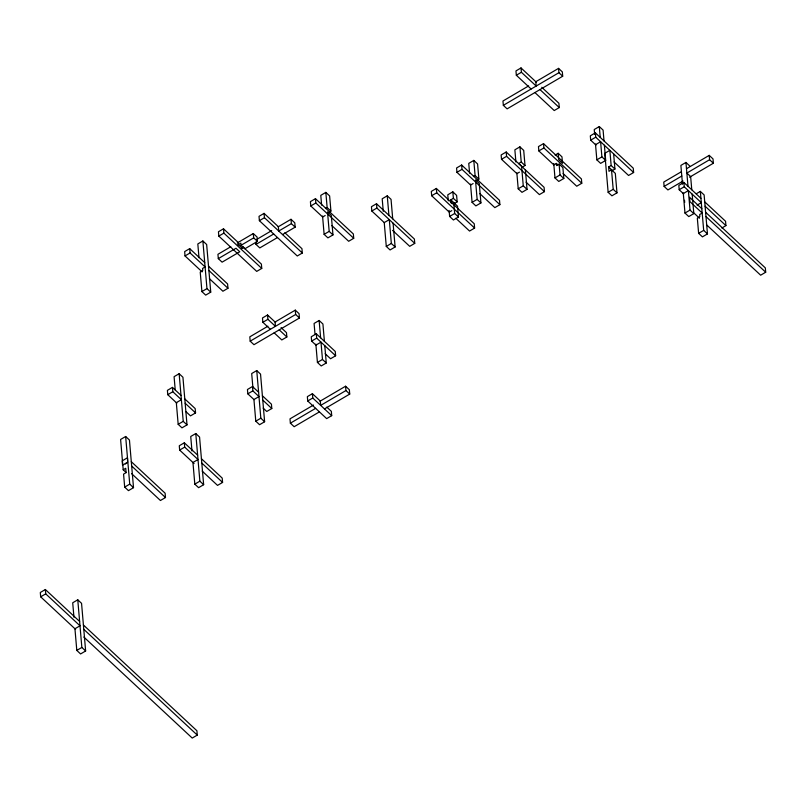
<?xml version="1.0" encoding="UTF-8"?>
<svg xmlns="http://www.w3.org/2000/svg" width="806" height="806" viewBox="0 0 806 806"><rect width="100%" height="100%" fill="white"/><g stroke="black" fill="none" stroke-linecap="round" stroke-linejoin="round"><path stroke-width="1.21" d="M204.734 262.635L189.702 248.631L184.655 251.593L185.027 255.925L202.165 271.894M242.112 248.137L238.324 244.601L238.143 242.435L223.504 228.793L218.446 231.755L218.819 236.087L256.711 271.4L261.759 268.428L261.386 264.096L242.818 246.787M189.702 248.631L190.075 252.963L205.107 266.967L202.578 268.448L202.759 270.615L200.231 272.096L201.903 291.581L205.691 295.117L210.749 292.145L206.658 244.51L202.87 240.974L197.823 243.946L199.001 257.739M185.027 255.925L190.075 252.963M218.819 236.087L223.877 233.125L223.504 228.793M278.141 226.849L291.006 219.292L291.379 223.625L278.745 231.04L278.372 226.708L264.066 213.378L259.008 216.34L259.381 220.673L297.273 255.986L302.321 253.013L301.948 248.681L284.861 232.753M259.381 220.673L264.439 217.701L264.066 213.378M536.353 82.232L521.019 67.936L515.961 70.908L516.334 75.24L531.124 89.023M516.334 75.24L521.391 72.268L521.019 67.936M230.788 246.747L217.932 254.303L218.305 258.635L222.093 262.162L239.775 251.784L235.987 248.248L218.305 258.635M237.226 242.979L253.296 233.539L257.094 237.065L257.457 241.397L244.833 248.812L241.044 245.286L240.853 243.12L237.82 244.903M329.241 212.079L330.923 211.081L329.624 195.929L325.836 192.392L320.788 195.364L321.624 205.107M331.77 225.519L348.666 241.276L353.723 238.304L353.35 233.972L315.458 198.669L310.411 201.631L310.784 205.963L322.642 217.016L325.171 215.534M241.044 245.286L253.668 237.871L253.296 233.539M310.784 205.963L315.831 202.991L315.458 198.669M256.711 239.432L271.713 230.617M241.609 248.429L243.634 247.241M277.486 237.538L259.794 247.916L256.006 244.389L273.697 234.002M528.615 85.94L502.964 101.002L503.337 105.334L507.125 108.86L562.699 76.238L562.336 71.905L558.548 68.379L535.809 81.718L536.181 86.051L521.391 72.268M325.453 208.542L327.135 207.555L325.836 192.392M282.533 234.576L295.167 227.161L294.795 222.829L291.006 219.292M503.337 105.334L558.911 72.701L558.548 68.379M201.903 291.581L206.961 288.619L202.87 240.974M208.522 266.161L227.594 283.944L227.967 288.266L222.909 291.238L209.379 278.624M392.713 218.839L391.041 199.344L387.253 195.818L382.195 198.78L383.273 211.323M324.123 234.345L329.18 231.372L327.508 211.887L331.296 215.414L332.969 234.909L327.911 237.871L324.123 234.345L322.561 216.068M392.542 230.345L409.71 246.334L414.758 243.372L414.385 239.039L376.503 203.727L371.445 206.699L371.818 211.021L384.24 222.597L386.286 246.424L390.074 249.951L395.121 246.989L393.086 223.171M371.818 211.021L376.876 208.059L376.503 203.727M541.763 87.28L558.901 103.249L559.273 107.581L554.226 110.543L534.912 92.549M479.721 193.541L494.834 207.626L499.891 204.664L499.519 200.331L461.637 165.018L456.579 167.98L456.952 172.313L470.603 185.037L473.132 183.556M477.202 180.091L478.885 179.103L477.585 163.95L473.797 160.414L468.749 163.386L469.586 173.129M456.952 172.313L461.999 169.351L461.637 165.018M455.793 218.225L469.555 231.05L474.613 228.088L474.24 223.756L436.348 188.443L431.301 191.405L431.673 195.737L449.254 212.129L451.783 210.648M384.24 222.597L389.298 219.635L391.333 243.452L395.121 246.989M431.673 195.737L436.721 192.775L436.348 188.443M526.046 182.156L539.405 194.609L544.453 191.637L544.08 187.304L506.198 152.002L501.141 154.964L501.513 159.296L516.908 173.643L519.437 172.152M519.92 146.853L521.22 162.016L518.691 163.497L522.479 167.023L525.008 165.542L523.709 150.39L519.92 146.853L514.863 149.815L515.911 161.996M501.513 159.296L506.571 156.324L506.198 152.002M473.414 176.564L475.097 175.577L473.797 160.414M454.644 203.354L457.173 201.863L456.609 195.374L452.821 191.838L447.773 194.81L448.287 200.825M563.102 173.532L576.723 186.226L581.781 183.264L581.408 178.932L543.516 143.619L538.468 146.581L538.841 150.913L553.863 164.918L556.392 163.437L557.913 164.847M451.128 203.062L450.856 199.817L453.375 198.336L452.821 191.838M538.841 150.913L543.889 147.951L543.516 143.619M452.065 203.656L453.748 202.669L454.675 213.489L458.473 217.026L453.415 219.988L449.627 216.461L449.113 210.447M275.662 322.561L267.542 314.995L262.494 317.957L262.867 322.289L270.393 329.301M386.286 246.424L391.333 243.452M262.867 322.289L267.914 319.317L267.542 314.995M604.016 140.929L603.09 130.098L599.301 126.562L594.244 129.534L594.657 134.38M176.857 403.171L167.769 394.688L167.396 390.366L172.444 387.394L172.816 391.726L181.37 399.695L176.323 402.668L178.176 424.319L181.965 427.845L187.012 424.883L182.932 377.238L179.144 373.712L174.086 376.674L175.224 389.913M472.084 202.356L477.142 199.394L475.469 179.909L479.258 183.436L480.93 202.921L475.872 205.893L472.084 202.356L470.523 184.09M449.627 216.461L454.675 213.489M555.143 155.074L558.175 153.291L561.963 156.827L562.528 163.326L558.739 159.79L558.175 153.291M614.031 161.925L628.569 175.466L633.627 172.504L633.254 168.172L595.362 132.859L590.314 135.831L590.687 140.163L595.977 145.09M267.894 326.218L249.81 336.837L250.182 341.17L253.971 344.696L299.439 318.007L299.066 313.675L295.278 310.139L275.068 322.007L275.44 326.339L267.914 319.317M590.687 140.163L595.735 137.191L595.362 132.859M250.182 341.17L295.651 314.471L295.278 310.139M553.742 163.477L554.981 177.914L558.77 181.441L563.827 178.479L562.89 167.648L559.102 164.122L556.583 165.603L556.392 163.437M525.381 169.875L527.043 189.36L521.996 192.332L518.208 188.795L523.255 185.833L521.593 166.338M167.769 394.688L172.816 391.726M595.543 144.687L600.601 141.725L601.901 156.878L605.689 160.414L600.631 163.376L596.843 159.85L595.493 144.083M554.981 177.914L560.029 174.952L559.102 164.122M281.072 327.599L286.483 332.646L286.855 336.979L281.808 339.941L274.181 332.838M324.405 341.341L322.924 324.012L319.136 320.486L314.088 323.448L315.025 334.409M604.792 153.311L609.85 150.349L611.15 165.502L614.938 169.038L612.409 170.519L608.621 166.983L611.15 165.502M123.197 469.787L125.726 468.296L126.099 472.628L123.57 474.109L124.678 487.106L128.466 490.632L133.524 487.67L129.444 440.036L125.655 436.499L120.598 439.471L123.197 469.787L126.23 472.608M596.843 159.85L601.901 156.878M325.15 353.693L330.571 358.741L335.628 355.778L335.256 351.446L316.315 333.795L311.257 336.757L311.63 341.089L315.942 345.109L320.99 342.137L322.481 359.466L326.269 362.992L321.211 365.964L317.423 362.428L315.861 344.162M254.122 399.716L247.815 393.832L247.442 389.5L252.49 386.527L252.862 390.86L258.978 396.562L253.93 399.524L255.784 421.185L259.572 424.712L264.62 421.75L260.54 374.105L256.751 370.579L251.694 373.541L252.933 387.978M311.63 341.089L316.677 338.127L316.315 333.795M184.786 398.899L195.183 408.582L195.556 412.914L190.498 415.876L185.954 411.644M604.903 154.53L608.137 192.291L611.925 195.818L616.983 192.856L615.31 173.371L611.522 169.834L608.993 171.315L608.621 166.983M178.176 424.319L183.224 421.347L179.144 373.712M127.227 457.899L122.18 460.861L122.542 465.193L127.6 462.221L127.509 458.151M125.353 463.964L127.6 462.221M247.815 393.832L252.862 390.86M194.085 463.541L179.647 450.08L179.275 445.758L184.332 442.786L184.695 447.118L198.004 459.521L192.956 462.493L194.81 484.144L198.598 487.67L203.656 484.708L199.566 437.064L195.777 433.537L190.73 436.499L191.969 450.937M317.423 362.428L322.481 359.466M608.137 192.291L613.195 189.319L611.522 169.834M179.647 450.08L184.695 447.118M124.678 487.106L129.736 484.144L125.655 436.499M689.735 165.976L685.946 162.439L680.889 165.411L682.501 184.211M262.393 395.756L271.431 404.189L271.803 408.521L266.756 411.483L263.149 408.118M255.784 421.185L260.832 418.213L256.751 370.579M681.433 171.688L663.751 182.075L664.124 186.408L667.912 189.934L683.065 181.038M686.48 168.726L709.22 155.377L713.008 158.913L713.381 163.235L689.563 177.219M664.124 186.408L681.805 176.02M709.22 155.377L709.592 159.709L686.853 173.058L690.641 176.585L691.78 189.793M319.922 401.287L345.573 386.225L345.945 390.557L320.687 405.388L320.314 401.056L312.396 393.681L307.348 396.643L307.721 400.975L326.662 418.626L331.709 415.664L331.347 411.332L326.813 407.121M307.721 400.975L312.768 398.013L312.396 393.681M700.928 198.326L683.881 182.438L678.833 185.4L679.196 189.732L683.73 193.954M679.196 189.732L684.254 186.77L683.881 182.438M313.514 405.045L289.999 418.848L290.372 423.18L294.16 426.717L319.418 411.886M290.372 423.18L315.63 408.35M131.297 461.687L165.119 493.201L165.482 497.534L160.434 500.506L131.569 473.596M683.307 193.561L688.354 190.589L690.027 210.084L693.815 213.61L688.767 216.582L684.979 213.046L683.256 192.987M194.81 484.144L199.868 481.172L195.777 433.537M324.475 408.914L349.733 394.084L349.361 389.751L345.573 386.225M696.293 193.762L700.333 191.395L704.122 194.921L707.467 233.901L702.419 236.873L698.631 233.337L697.331 218.184L699.85 216.693L699.668 214.527L702.197 213.046L689.926 201.611L689.553 197.289L701.825 208.714M201.429 458.725L222.214 478.099L222.587 482.431L217.529 485.393L202.195 471.107M697.089 205.127L701.301 202.659L684.254 186.77M684.979 213.046L690.027 210.084M79.623 621.466L45.358 589.518L40.3 592.491L40.673 596.823L75.573 629.345M40.673 596.823L45.72 593.851L45.358 589.518M698.631 233.337L703.678 230.375L700.333 191.395M45.72 593.851L79.996 625.788L74.938 628.761L76.802 650.412L80.59 653.948L85.638 650.976L81.557 603.341L77.769 599.805L72.711 602.777L73.951 617.215M721.884 227.977L725.924 225.609L725.561 221.277L704.716 201.853M76.802 650.412L81.849 647.45L77.769 599.805M705.613 212.25L765.327 267.904L765.7 272.237L760.642 275.199L706.781 225.005M83.411 624.993L196.906 730.76L197.269 735.092L192.221 738.064L83.844 637.052M709.592 159.709L713.381 163.235M705.089 206.185L725.924 225.609M558.911 72.701L562.699 76.238M705.985 216.582L765.7 272.237M694.006 213.086L699.477 218.194M703.678 230.375L707.467 233.901M595.735 137.191L633.627 172.504M539.97 89.587L559.273 107.581M613.195 189.319L616.983 192.856M543.889 147.951L581.781 183.264M560.029 174.952L563.827 178.479M521.22 162.016L525.008 165.542M506.571 156.324L544.453 191.637M523.255 185.833L527.043 189.36M475.097 175.577L478.885 179.103M461.999 169.351L499.891 204.664M477.142 199.394L480.93 202.921M453.375 198.336L457.173 201.863M450.856 199.817L457.536 206.195L458.473 217.026M436.721 192.775L474.613 228.088M376.876 208.059L414.758 243.372M327.135 207.555L330.923 211.081M315.831 202.991L353.723 238.304M329.18 231.372L332.969 234.909M291.379 223.625L295.167 227.161M264.439 217.701L302.321 253.013M253.668 237.871L257.457 241.397M223.877 233.125L261.759 268.428M295.651 314.471L299.439 318.007M316.677 338.127L335.628 355.778M345.945 390.557L349.733 394.084M279.229 329.866L286.855 336.979M208.895 270.494L227.967 288.266M206.961 288.619L210.749 292.145M312.768 398.013L331.709 415.664M252.49 386.527L258.605 392.23M262.766 400.088L271.803 408.521M260.832 418.213L264.62 421.75M172.444 387.394L180.997 395.363M185.158 403.232L195.556 412.914M183.224 421.347L187.012 424.883M184.332 442.786L197.641 455.189M201.792 463.057L222.587 482.431M199.868 481.172L203.656 484.708M131.67 466.019L165.482 497.534M129.736 484.144L133.524 487.67M83.784 629.325L197.269 735.092M81.849 647.45L85.638 650.976M692.153 194.125L693.815 213.61M685.946 162.439L687.992 186.267M684.506 200.251L684.687 202.417M613.638 153.875L614.938 169.038M604.389 145.251L605.689 160.414M599.301 126.562L600.228 137.393M516.848 172.968L518.208 188.795M387.253 195.818L388.925 215.303M324.778 345.673L326.269 362.992M319.136 320.486L320.617 337.805M255.824 242.223L256.006 244.389"/></g></svg>
